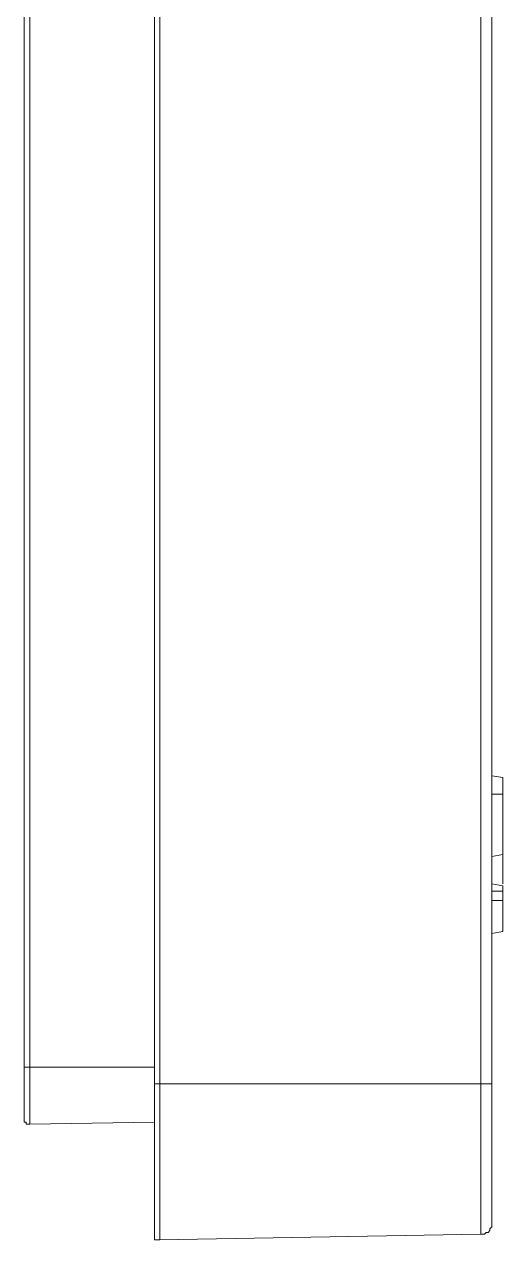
# Model space of a CAD drawing. Header units: centimetres. Extents: x -12.5 to 12.5, y -6.1 to 6.1.
# Drawn here: x 10.773 to 11.694, y -6.128 to -3.79 of the extents above; entities that cross this region are included whole.
import ezdxf

# ---------------------------------------------------------------- set-up
doc = ezdxf.new("R2010")
doc.units = ezdxf.units.CM
doc.header["$MEASUREMENT"] = 0
doc.layers.add('Camada 1', color=7, linetype='Continuous')

msp = doc.modelspace()

# ---------------------------------------------------------------- linework, layer by layer
at = {"layer": 'Camada 1', "color": 251, "lineweight": 9}
for points in [[(11.02362, -5.82844), (11.02362, -5.82844), (11.02362, 5.81417), (11.02362, 5.81417)], [(11.0342, 5.81417), (11.0342, 5.81417), (11.0342, -5.82844), (11.0342, -5.82844)], [(11.6518, -5.82844), (11.6518, -5.82844), (11.6518, 5.81417), (11.6518, 5.81417)], [(11.67298, 5.81417), (11.67298, 5.81417), (11.67298, -5.82844), (11.67298, -5.82844)], [(10.77304, -5.79667), (10.77304, -5.79667), (10.77304, -2.96984), (10.77304, -2.96984)], [(10.78363, -2.96984), (10.78363, -2.96984), (10.78363, -5.79667), (10.78363, -5.79667)], [(11.69415, -5.23907), (11.69415, -5.23907), (11.67298, -5.23554), (11.67298, -5.23554)], [(11.69415, -5.27083), (11.69415, -5.27083), (11.67298, -5.27083), (11.67298, -5.27083)], [(11.69415, -5.36612), (11.69415, -5.36612), (11.69415, -5.38023), (11.69415, -5.38023)], [(11.69415, -5.38729), (11.69415, -5.38729), (11.67298, -5.39082), (11.67298, -5.39082)], [(11.69415, -5.44729), (11.69415, -5.44729), (11.67298, -5.44376), (11.67298, -5.44376)], [(11.69415, -5.44729), (11.69415, -5.44729), (11.69415, -5.45787), (11.69415, -5.45787)], [(11.69415, -5.45787), (11.69415, -5.45787), (11.67298, -5.45787), (11.67298, -5.45787)], [(11.69415, -5.45787), (11.69415, -5.45787), (11.69415, -5.47552), (11.69415, -5.47552)], [(11.69415, -5.47552), (11.69415, -5.47552), (11.67298, -5.47552), (11.67298, -5.47552)], [(11.69415, -5.53551), (11.69415, -5.53551), (11.67298, -5.53905), (11.67298, -5.53905)], [(11.69415, -5.53551), (11.69415, -5.53551), (11.67298, -5.53905), (11.67298, -5.53905)], [(10.78363, -5.79667), (10.78363, -5.79667), (11.02362, -5.79667), (11.02362, -5.79667)], [(11.6518, -5.82844), (11.6518, -5.82844), (11.0342, -5.82844), (11.0342, -5.82844)], [(10.78363, -5.90608), (10.78363, -5.90608), (11.02362, -5.90254), (11.02362, -5.90254)], [(11.6518, -6.11783), (11.6518, -6.11783), (11.0342, -6.12841), (11.0342, -6.12841)]]:
    msp.add_open_spline(points, degree=3, dxfattribs=at)
for points, knots in [([(11.69415, -5.23907), (11.69415, -5.23907), (11.69415, -5.2426), (11.69415, -5.2426), (11.69415, -5.2426), (11.69415, -5.25319), (11.69415, -5.25319), (11.69415, -5.25319), (11.69415, -5.27083), (11.69415, -5.27083)], [0, 0, 0, 0, 0.3333333, 0.3333333, 0.3333333, 0.6666667, 0.6666667, 0.6666667, 1, 1, 1, 1]), ([(11.69415, -5.27083), (11.69415, -5.27083), (11.69415, -5.29201), (11.69415, -5.29201), (11.69415, -5.29201), (11.69415, -5.30965), (11.69415, -5.30965), (11.69415, -5.30965), (11.69415, -5.32377), (11.69415, -5.32377), (11.69415, -5.32377), (11.69415, -5.34847), (11.69415, -5.34847), (11.69415, -5.34847), (11.69415, -5.38729), (11.69415, -5.38729)], [0, 0, 0, 0, 0.2, 0.2, 0.2, 0.4, 0.4, 0.4, 0.6, 0.6, 0.6, 0.8, 0.8, 0.8, 1, 1, 1, 1]), ([(11.69415, -5.38729), (11.69415, -5.38729), (11.69415, -5.41553), (11.69415, -5.41553), (11.69415, -5.41553), (11.69415, -5.4367), (11.69415, -5.4367), (11.69415, -5.4367), (11.69415, -5.44376), (11.69415, -5.44376)], [0, 0, 0, 0, 0.3333333, 0.3333333, 0.3333333, 0.6666667, 0.6666667, 0.6666667, 1, 1, 1, 1]), ([(11.69415, -5.47552), (11.69415, -5.47552), (11.69415, -5.49317), (11.69415, -5.49317), (11.69415, -5.49317), (11.69415, -5.50728), (11.69415, -5.50728), (11.69415, -5.50728), (11.69415, -5.5214), (11.69415, -5.5214), (11.69415, -5.5214), (11.69415, -5.53198), (11.69415, -5.53198), (11.69415, -5.53198), (11.69415, -5.53551), (11.69415, -5.53551)], [0, 0, 0, 0, 0.2, 0.2, 0.2, 0.4, 0.4, 0.4, 0.6, 0.6, 0.6, 0.8, 0.8, 0.8, 1, 1, 1, 1]), ([(10.78363, -5.79667), (10.78363, -5.79667), (10.7801, -5.79667), (10.7801, -5.79667), (10.7801, -5.79667), (10.77657, -5.79667), (10.77657, -5.79667), (10.77657, -5.79667), (10.77304, -5.79667), (10.77304, -5.79667)], [0, 0, 0, 0, 0.3333333, 0.3333333, 0.3333333, 0.6666667, 0.6666667, 0.6666667, 1, 1, 1, 1]), ([(10.77304, -5.89548), (10.77304, -5.89548), (10.77304, -5.89548), (10.77304, -5.89548), (10.77304, -5.89548), (10.77304, -5.88843), (10.77304, -5.88843), (10.77304, -5.88843), (10.77304, -5.88137), (10.77304, -5.88137), (10.77304, -5.88137), (10.77304, -5.86725), (10.77304, -5.86725), (10.77304, -5.86725), (10.77304, -5.85314), (10.77304, -5.85314), (10.77304, -5.85314), (10.77304, -5.83549), (10.77304, -5.83549), (10.77304, -5.83549), (10.77304, -5.81432), (10.77304, -5.81432), (10.77304, -5.81432), (10.77304, -5.79667), (10.77304, -5.79667)], [0, 0, 0, 0, 0.125, 0.125, 0.125, 0.25, 0.25, 0.25, 0.375, 0.375, 0.375, 0.5, 0.5, 0.5, 0.625, 0.625, 0.625, 0.75, 0.75, 0.75, 0.875, 0.875, 0.875, 1, 1, 1, 1]), ([(10.78363, -5.79667), (10.78363, -5.79667), (10.78363, -5.81784), (10.78363, -5.81784), (10.78363, -5.81784), (10.78363, -5.83902), (10.78363, -5.83902), (10.78363, -5.83902), (10.78363, -5.85667), (10.78363, -5.85667), (10.78363, -5.85667), (10.78363, -5.87431), (10.78363, -5.87431), (10.78363, -5.87431), (10.78363, -5.88843), (10.78363, -5.88843), (10.78363, -5.88843), (10.78363, -5.89901), (10.78363, -5.89901), (10.78363, -5.89901), (10.78363, -5.90608), (10.78363, -5.90608)], [0, 0, 0, 0, 0.1428571, 0.1428571, 0.1428571, 0.2857143, 0.2857143, 0.2857143, 0.4285714, 0.4285714, 0.4285714, 0.5714286, 0.5714286, 0.5714286, 0.7142857, 0.7142857, 0.7142857, 0.8571429, 0.8571429, 0.8571429, 1, 1, 1, 1]), ([(11.0342, -5.82844), (11.0342, -5.82844), (11.03067, -5.82844), (11.03067, -5.82844), (11.03067, -5.82844), (11.02714, -5.82844), (11.02714, -5.82844), (11.02714, -5.82844), (11.02362, -5.82844), (11.02362, -5.82844)], [0, 0, 0, 0, 0.3333333, 0.3333333, 0.3333333, 0.6666667, 0.6666667, 0.6666667, 1, 1, 1, 1]), ([(11.02362, -6.12135), (11.02362, -6.12135), (11.02362, -6.1143), (11.02362, -6.1143), (11.02362, -6.1143), (11.02362, -6.09665), (11.02362, -6.09665), (11.02362, -6.09665), (11.02362, -6.07194), (11.02362, -6.07194), (11.02362, -6.07194), (11.02362, -6.03666), (11.02362, -6.03666), (11.02362, -6.03666), (11.02362, -5.99077), (11.02362, -5.99077), (11.02362, -5.99077), (11.02362, -5.94137), (11.02362, -5.94137), (11.02362, -5.94137), (11.02362, -5.8849), (11.02362, -5.8849), (11.02362, -5.8849), (11.02362, -5.82844), (11.02362, -5.82844)], [0, 0, 0, 0, 0.125, 0.125, 0.125, 0.25, 0.25, 0.25, 0.375, 0.375, 0.375, 0.5, 0.5, 0.5, 0.625, 0.625, 0.625, 0.75, 0.75, 0.75, 0.875, 0.875, 0.875, 1, 1, 1, 1]), ([(11.0342, -5.82844), (11.0342, -5.82844), (11.0342, -5.88843), (11.0342, -5.88843), (11.0342, -5.88843), (11.0342, -5.94489), (11.0342, -5.94489), (11.0342, -5.94489), (11.0342, -5.99783), (11.0342, -5.99783), (11.0342, -5.99783), (11.0342, -6.04371), (11.0342, -6.04371), (11.0342, -6.04371), (11.0342, -6.079), (11.0342, -6.079), (11.0342, -6.079), (11.0342, -6.10723), (11.0342, -6.10723), (11.0342, -6.10723), (11.0342, -6.12488), (11.0342, -6.12488), (11.0342, -6.12488), (11.0342, -6.12841), (11.0342, -6.12841)], [0, 0, 0, 0, 0.125, 0.125, 0.125, 0.25, 0.25, 0.25, 0.375, 0.375, 0.375, 0.5, 0.5, 0.5, 0.625, 0.625, 0.625, 0.75, 0.75, 0.75, 0.875, 0.875, 0.875, 1, 1, 1, 1]), ([(11.6518, -6.11783), (11.6518, -6.11783), (11.6518, -6.1143), (11.6518, -6.1143), (11.6518, -6.1143), (11.6518, -6.09665), (11.6518, -6.09665), (11.6518, -6.09665), (11.6518, -6.07194), (11.6518, -6.07194), (11.6518, -6.07194), (11.6518, -6.03312), (11.6518, -6.03312), (11.6518, -6.03312), (11.6518, -5.99077), (11.6518, -5.99077), (11.6518, -5.99077), (11.6518, -5.94137), (11.6518, -5.94137), (11.6518, -5.94137), (11.6518, -5.8849), (11.6518, -5.8849), (11.6518, -5.8849), (11.6518, -5.82844), (11.6518, -5.82844)], [0, 0, 0, 0, 0.125, 0.125, 0.125, 0.25, 0.25, 0.25, 0.375, 0.375, 0.375, 0.5, 0.5, 0.5, 0.625, 0.625, 0.625, 0.75, 0.75, 0.75, 0.875, 0.875, 0.875, 1, 1, 1, 1]), ([(11.67298, -5.82844), (11.67298, -5.82844), (11.67298, -5.82844), (11.67298, -5.82844), (11.67298, -5.82844), (11.66944, -5.82844), (11.66944, -5.82844), (11.66944, -5.82844), (11.66591, -5.82844), (11.66591, -5.82844), (11.66591, -5.82844), (11.66238, -5.82844), (11.66238, -5.82844), (11.66238, -5.82844), (11.65886, -5.82844), (11.65886, -5.82844), (11.65886, -5.82844), (11.65533, -5.82844), (11.65533, -5.82844), (11.65533, -5.82844), (11.6518, -5.82844), (11.6518, -5.82844)], [0, 0, 0, 0, 0.1428571, 0.1428571, 0.1428571, 0.2857143, 0.2857143, 0.2857143, 0.4285714, 0.4285714, 0.4285714, 0.5714286, 0.5714286, 0.5714286, 0.7142857, 0.7142857, 0.7142857, 0.8571429, 0.8571429, 0.8571429, 1, 1, 1, 1]), ([(11.67298, -5.82844), (11.67298, -5.82844), (11.67298, -5.88137), (11.67298, -5.88137), (11.67298, -5.88137), (11.67298, -5.93431), (11.67298, -5.93431), (11.67298, -5.93431), (11.67298, -5.98018), (11.67298, -5.98018), (11.67298, -5.98018), (11.67298, -6.01901), (11.67298, -6.01901), (11.67298, -6.01901), (11.67298, -6.05429), (11.67298, -6.05429), (11.67298, -6.05429), (11.67298, -6.079), (11.67298, -6.079), (11.67298, -6.079), (11.67298, -6.09312), (11.67298, -6.09312), (11.67298, -6.09312), (11.67298, -6.10018), (11.67298, -6.10018)], [0, 0, 0, 0, 0.125, 0.125, 0.125, 0.25, 0.25, 0.25, 0.375, 0.375, 0.375, 0.5, 0.5, 0.5, 0.625, 0.625, 0.625, 0.75, 0.75, 0.75, 0.875, 0.875, 0.875, 1, 1, 1, 1]), ([(10.78363, -5.90608), (10.78363, -5.90608), (10.7801, -5.90608), (10.7801, -5.90608), (10.7801, -5.90608), (10.77657, -5.90608), (10.77657, -5.90608), (10.77657, -5.90608), (10.77657, -5.90254), (10.77657, -5.90254), (10.77657, -5.90254), (10.77304, -5.90254), (10.77304, -5.90254), (10.77304, -5.90254), (10.77304, -5.89901), (10.77304, -5.89901), (10.77304, -5.89901), (10.77304, -5.89548), (10.77304, -5.89548)], [0, 0, 0, 0, 0.1666667, 0.1666667, 0.1666667, 0.3333333, 0.3333333, 0.3333333, 0.5, 0.5, 0.5, 0.6666667, 0.6666667, 0.6666667, 0.8333333, 0.8333333, 0.8333333, 1, 1, 1, 1]), ([(11.67298, -6.10018), (11.67298, -6.10018), (11.67298, -6.1037), (11.67298, -6.1037), (11.67298, -6.1037), (11.66944, -6.10723), (11.66944, -6.10723), (11.66944, -6.10723), (11.66944, -6.11076), (11.66944, -6.11076), (11.66944, -6.11076), (11.66591, -6.1143), (11.66591, -6.1143), (11.66591, -6.1143), (11.66238, -6.1143), (11.66238, -6.1143), (11.66238, -6.1143), (11.65886, -6.11783), (11.65886, -6.11783), (11.65886, -6.11783), (11.65533, -6.11783), (11.65533, -6.11783), (11.65533, -6.11783), (11.6518, -6.11783), (11.6518, -6.11783)], [0, 0, 0, 0, 0.125, 0.125, 0.125, 0.25, 0.25, 0.25, 0.375, 0.375, 0.375, 0.5, 0.5, 0.5, 0.625, 0.625, 0.625, 0.75, 0.75, 0.75, 0.875, 0.875, 0.875, 1, 1, 1, 1]), ([(11.0342, -6.12841), (11.0342, -6.12841), (11.03067, -6.12841), (11.03067, -6.12841), (11.03067, -6.12841), (11.02714, -6.12841), (11.02714, -6.12841), (11.02714, -6.12841), (11.02362, -6.12841), (11.02362, -6.12841), (11.02362, -6.12841), (11.02362, -6.12488), (11.02362, -6.12488), (11.02362, -6.12488), (11.02362, -6.12135), (11.02362, -6.12135)], [0, 0, 0, 0, 0.2, 0.2, 0.2, 0.4, 0.4, 0.4, 0.6, 0.6, 0.6, 0.8, 0.8, 0.8, 1, 1, 1, 1])]:
    msp.add_open_spline(points, degree=3, knots=knots, dxfattribs=at)

doc.saveas('drawing.dxf')
